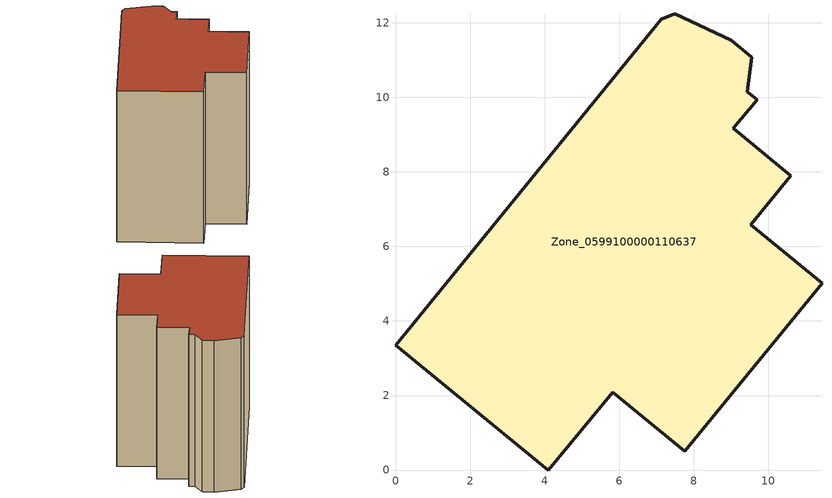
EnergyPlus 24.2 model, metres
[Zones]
Zone_0599100000110637
 floor ground (C_G): 9.56,11.08 9.44,10.15 9.71,9.93 9.06,9.17 10.61,7.9 9.53,6.58 11.44,5.01 7.76,0.51 5.83,2.09 4.1,0 0,3.35 7.13,12.1 7.49,12.24 9.01,11.54 z0
 wall outside (C_F): 0,3.35 4.1,0 5.83,2.09 7.76,0.51 11.44,5.01 9.53,6.58 10.61,7.9 9.06,9.17 9.71,9.93 9.44,10.15 9.56,11.08 9.01,11.54 7.49,12.24 7.13,12.1 0,3.35 z0:10.18
 roof outside (C_R): 9.01,11.54 7.49,12.24 7.13,12.1 0,3.35 4.1,0 5.83,2.09 7.76,0.51 11.44,5.01 9.53,6.58 10.61,7.9 9.06,9.17 9.71,9.93 9.44,10.15 9.56,11.08 z10.18
[BUILDING]
Pand.0599100000110637: North Axis=0; Terrain=City; Loads Convergence Tolerance Value=0.04; Temperature Convergence Tolerance Value=0.4; Solar Distribution=FullExterior; Maximum Number of Warmup Days=25; Minimum Number of Warmup Days=1
[Site:Location]
Rotterdam.The.Hague.AP_ZH_NLD Design_Conditions: Latitude=51.96; Longitude=4.45; Time Zone=1; Elevation=-4.5
[SITE:GROUNDTEMPERATURE:BUILDINGSURFACE]
18, 18, 18, 18, 18, 18, 18, 18, 18, 18, 18, 18
[MATERIAL] Thermal Absorptance=0.9; Solar Absorptance=0.7; Visible Absorptance=0.7
Name | Roughness | Thickness | Conductivity | Density | Specific Heat
G.TC.1946 | MediumSmooth | 0.15 | 1 | 540 | 1210
F.TC.1946 | Rough | 0.3 | 0.857143 | 1920 | 840
R.TC.1946 | MediumRough | 0.2 | 0.909091 | 1500 | 1000
[CONSTRUCTION]
C_G: G.TC.1946
C_F: F.TC.1946
C_R: R.TC.1946
[ZONE]
Zone_0599100000110637: Type=1; Multiplier=1; Ceiling Height=Autocalculate; Volume=Autocalculate; Floor Area=autocalculate; Part of Total Floor Area=Yes
[ZONEINFILTRATION:DESIGNFLOWRATE]
Infil_Zone_0599100000110637: Zone or ZoneList or Space or SpaceList=Zone_0599100000110637; Schedule=AlwaysOn; Design Flow Rate Calculation Method=Flow/Area; Flow Rate per Floor Area=0.003; Constant Term Coefficient=1; Temperature Term Coefficient=0; Velocity Term Coefficient=0; Velocity Squared Term Coefficient=0
[HVACTEMPLATE:ZONE:IDEALLOADSAIRSYSTEM]
Zone_0599100000110637: Maximum Heating Supply Air Temperature=50; Minimum Cooling Supply Air Temperature=13; Maximum Heating Supply Air Humidity Ratio=0.0156; Minimum Cooling Supply Air Humidity Ratio=0.0077; Heating Limit=NoLimit; Cooling Limit=NoLimit; Dehumidification Control Type=ConstantSensibleHeatRatio; Cooling Sensible Heat Ratio=0.7; Dehumidification Setpoint=60; Humidification Control Type=None; Humidification Setpoint=30; Outdoor Air Method=None; Outdoor Air Flow Rate per Person=0.00944; Outdoor Air Flow Rate per Zone Floor Area=0; Outdoor Air Flow Rate per Zone=0; Demand Controlled Ventilation Type=None; Outdoor Air Economizer Type=NoEconomizer; Heat Recovery Type=None; Sensible Heat Recovery Effectiveness=0.7; Latent Heat Recovery Effectiveness=0.65
[ZONECONTROL:THERMOSTAT]
ThermostatControl_Zone_0599100000110637: Zone or ZoneList=Zone_0599100000110637; Control Type Schedule=DualSetpointControlType; Control 1=Thermostat_Zone_0599100000110637; Temperature Difference Between Cutout And Setpoint=0
[THERMOSTATSETPOINT:DUALSETPOINT]
Thermostat_Zone_0599100000110637: Heating Setpoint Temperature Schedule=HeatingSetpoint_Zone_0599100000110637; Cooling Setpoint Temperature Schedule=CoolingSetpoint_Zone_0599100000110637
[SCHEDULE:COMPACT]
HeatingSetpoint_Zone_0599100000110637: Through: 12/31, For: AllDays, Until: 24:00, 21
CoolingSetpoint_Zone_0599100000110637: Through: 12/31, For: AllDays, Until: 24:00, 24
DualSetpointControlType: Through: 12/31, For: AllDays, Until: 24:00, 4
AlwaysOn: Through: 12/31, For: AllDays, Until: 24:00, 1
